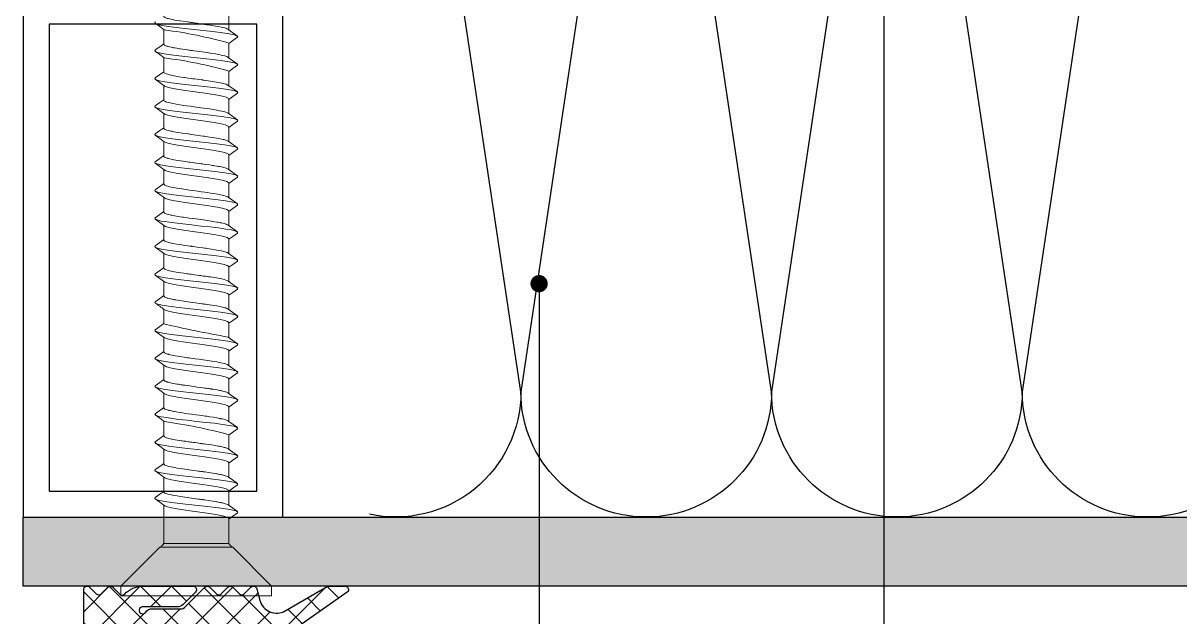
# Model space of a CAD drawing. Header units: millimetres. Extents: x 12 to 3612, y 18 to 315.
# Drawn here: x 3481.1 to 3547.9, y 101.5 to 135.8 of the extents above; entities that cross this region are included whole.
import ezdxf

# ---------------------------------------------------------------- set-up
doc = ezdxf.new("R2010")
doc.units = ezdxf.units.MM
doc.linetypes.add('SLD-Katı', pattern=[0])
doc.layers.add('ANTET', color=140, linetype='Continuous')
doc.styles.get("Standard").update_dxf_attribs({"font": 'arial.ttf'})
doc.dimstyles.new('ISO-25', dxfattribs={"dimtxt": 2.5, "dimasz": 2.5, "dimexe": 1.25, "dimexo": 0.625, "dimtad": 1, "dimtxsty": 'Standard', "dimcen": 2.5, "dimadec": 0, "dimazin": 0, "dimtfac": 1, "dimtmove": 0, "dimatfit": 3, "dimfxl": 1, "dimarcsym": 0})

# ---------------------------------------------------------------- blocks, each defined once
blk = doc.blocks.new('LEVHA2 - 4 mm')
blk.add_hatch(color=253).paths.add_polyline_path([(2692.224, 382.642), (2696.224, 382.642), (2696.224, 299.642), (2774.224, 299.642), (2774.224, 295.642), (2692.224, 295.642)])
blk.add_lwpolyline([(2692.224, 382.642), (2696.224, 382.642), (2696.224, 299.642), (2774.224, 299.642), (2774.224, 295.642), (2692.224, 295.642)], close=True)
blk = doc.blocks.new('F02009')
h = blk.add_hatch()
h.set_pattern_fill('ANSI37', color=35, scale=0.4, angle=270, style=0)
h.set_pattern_definition([(225, (-5080.0764, -10530.2714), (-0.89802561, 0.89802561), []), (135, (-5080.0764, -10530.2714), (0.89802561, 0.89802561), [])])
h.paths.add_polyline_path([(-2250.128, 2744.602, 0.668179), (-2250.47, 2744.743), (-2250.853, 2744.361, -0.414214), (-2251.136, 2744.361), (-2251.518, 2744.743, 0.414214), (-2251.801, 2744.743), (-2252.205, 2744.339, -0.427607), (-2252.495, 2744.346, 0.210768), (-2253.528, 2744.802), (-2256.446, 2744.802, 0.668179), (-2256.587, 2744.461), (-2255.875, 2743.748, 0.198912), (-2255.521, 2743.602), (-2253.528, 2743.602, -1.650385), (-2253.693, 2743.288, 0.245393), (-2254.103, 2743.502), (-2255.8, 2743.502, -0.198912), (-2255.941, 2743.561), (-2257.124, 2744.743, 0.414214), (-2257.407, 2744.743), (-2257.79, 2744.361, -0.414214), (-2258.073, 2744.361), (-2258.456, 2744.743, 0.414214), (-2258.739, 2744.743), (-2259.121, 2744.361, -0.414214), (-2259.404, 2744.361), (-2259.787, 2744.743, 0.57735), (-2260.122, 2744.654), (-2260.3, 2743.987, -0.493145), (-2261.766, 2743.38), (-2264.184, 2744.775, 0.131652), (-2264.284, 2744.802), (-2265.222, 2744.802, 0.700208), (-2265.35, 2744.449), (-2261.656, 2741.849, 0.176327), (-2261.527, 2741.802), (-2257.128, 2741.802, -0.414214), (-2256.928, 2741.602), (-2256.928, 2740.602, -0.414214), (-2257.128, 2740.402), (-2257.446, 2740.402, 0.668179), (-2257.587, 2740.061), (-2256.787, 2739.261, 0.198912), (-2256.646, 2739.202), (-2253.611, 2739.202, 0.198912), (-2253.47, 2739.261), (-2252.67, 2740.061, 0.668179), (-2252.811, 2740.402), (-2253.128, 2740.402, -0.414214), (-2253.328, 2740.602), (-2253.328, 2741.602, -0.414214), (-2253.128, 2741.802), (-2250.328, 2741.802, 0.414214), (-2250.128, 2742.002)])
h.paths.add_polyline_path([(-2255.928, 2741.802), (-2254.328, 2741.802, -0.414214), (-2254.128, 2741.602), (-2254.128, 2740.602, -0.414214), (-2254.328, 2740.402), (-2255.928, 2740.402, -0.414214), (-2256.128, 2740.602), (-2256.128, 2741.602, -0.414214)], flags=16)
at = {"color": 35}
for points in [[(-2250.128, 2744.602, 0.668179), (-2250.47, 2744.743), (-2250.853, 2744.361, -0.414214), (-2251.136, 2744.361), (-2251.518, 2744.743, 0.414214), (-2251.801, 2744.743), (-2252.205, 2744.339, -0.427607), (-2252.495, 2744.346, 0.210768), (-2253.528, 2744.802), (-2256.446, 2744.802, 0.668179), (-2256.587, 2744.461), (-2255.875, 2743.748, 0.198912), (-2255.521, 2743.602), (-2253.528, 2743.602, -1.650385), (-2253.693, 2743.288, 0.245393), (-2254.103, 2743.502), (-2255.8, 2743.502, -0.198912), (-2255.941, 2743.561), (-2257.124, 2744.743, 0.414214), (-2257.407, 2744.743), (-2257.79, 2744.361, -0.414214), (-2258.073, 2744.361), (-2258.456, 2744.743, 0.414214), (-2258.739, 2744.743), (-2259.121, 2744.361, -0.414214), (-2259.404, 2744.361), (-2259.787, 2744.743, 0.57735), (-2260.122, 2744.654), (-2260.3, 2743.987, -0.493145), (-2261.766, 2743.38), (-2264.184, 2744.775, 0.131652), (-2264.284, 2744.802), (-2265.222, 2744.802, 0.700208), (-2265.35, 2744.449), (-2261.656, 2741.849, 0.176327), (-2261.527, 2741.802), (-2257.128, 2741.802, -0.414214), (-2256.928, 2741.602), (-2256.928, 2740.602, -0.414214), (-2257.128, 2740.402), (-2257.446, 2740.402, 0.668179), (-2257.587, 2740.061), (-2256.787, 2739.261, 0.198912), (-2256.646, 2739.202), (-2253.611, 2739.202, 0.198912), (-2253.47, 2739.261), (-2252.67, 2740.061, 0.668179), (-2252.811, 2740.402), (-2253.128, 2740.402, -0.414214), (-2253.328, 2740.602), (-2253.328, 2741.602, -0.414214), (-2253.128, 2741.802), (-2250.328, 2741.802, 0.414214), (-2250.128, 2742.002)], [(-2255.928, 2741.802), (-2254.328, 2741.802, -0.414214), (-2254.128, 2741.602), (-2254.128, 2740.602, -0.414214), (-2254.328, 2740.402), (-2255.928, 2740.402, -0.414214), (-2256.128, 2740.602), (-2256.128, 2741.602, -0.414214)]]:
    blk.add_lwpolyline(points, format="xyb", close=True, dxfattribs=at)
blk = doc.blocks.new('PVC KUTU - 30x15')
at = {"color": 31}
for points in [[(2964.19, -61.703), (2949.19, -61.703), (2949.19, -31.703), (2964.19, -31.703)], [(2962.69, -60.203), (2950.69, -60.203), (2950.69, -33.203), (2962.69, -33.203)]]:
    blk.add_lwpolyline(points, close=True, dxfattribs=at)
blk = doc.blocks.new('V1 48 48')
at = {"color": 0, "linetype": 'SLD-Katı', "lineweight": 15}
for p, q in [((2672.043, 433.286), (2672.043, 432.438)), ((2668.287, 431.605), (2668.287, 432.453)), ((2672.043, 431.668), (2672.043, 430.82)), ((2668.287, 429.988), (2668.287, 430.836)), ((2672.043, 430.051), (2672.043, 429.203)), ((2668.287, 428.37), (2668.287, 429.218)), ((2672.043, 428.433), (2672.043, 427.585)), ((2668.287, 426.753), (2668.287, 427.601)), ((2672.043, 426.816), (2672.043, 425.968)), ((2668.287, 425.135), (2668.287, 425.983)), ((2672.043, 425.198), (2672.043, 424.35)), ((2668.287, 423.518), (2668.287, 424.366)), ((2672.043, 423.581), (2672.043, 422.733)), ((2668.287, 421.9), (2668.287, 422.748)), ((2672.043, 421.963), (2672.043, 421.115)), ((2668.287, 420.283), (2668.287, 421.131)), ((2672.043, 420.346), (2672.043, 419.498)), ((2668.287, 418.665), (2668.287, 419.513)), ((2672.043, 418.728), (2672.043, 417.88)), ((2668.287, 417.048), (2668.287, 417.895)), ((2672.043, 417.111), (2672.043, 416.263)), ((2668.287, 415.43), (2668.287, 416.279)), ((2672.043, 415.493), (2672.043, 414.645)), ((2668.287, 413.813), (2668.287, 414.661)), ((2672.043, 413.876), (2672.043, 413.028)), ((2668.287, 412.195), (2668.287, 413.043)), ((2672.043, 412.258), (2672.043, 411.41)), ((2668.287, 410.578), (2668.287, 411.426)), ((2672.043, 410.641), (2672.043, 409.793)), ((2668.287, 408.96), (2668.287, 409.808)), ((2672.043, 409.023), (2672.043, 408.175)), ((2668.287, 407.343), (2668.287, 408.191)), ((2672.043, 407.406), (2672.043, 406.558)), ((2668.287, 405.725), (2668.287, 406.573)), ((2672.043, 405.788), (2672.043, 404.94)), ((2668.287, 402.74), (2668.287, 404.956)), ((2672.043, 402.74), (2672.043, 404.147)), ((2668.063, 402.516), (2665.813, 400.266)), ((2672.268, 402.516), (2668.063, 402.516)), ((2672.043, 402.74), (2668.287, 402.74)), ((2672.268, 402.516), (2674.518, 400.266)), ((2665.813, 399.716), (2665.813, 400.266)), ((2674.518, 400.266), (2665.813, 400.266)), ((2674.518, 399.716), (2674.518, 400.266)), ((2674.518, 399.716), (2665.813, 399.716))]:
    blk.add_line(p, q, dxfattribs=at)
at = {"color": 0, "linetype": 'SLD-Katı', "lineweight": 15, "flags": 128}
for points in [[(2668.29, 433.223), (2668.294, 433.201), (2668.321, 433.174), (2668.447, 433.115), (2668.5, 433.098), (2668.559, 433.082), (2668.623, 433.066), (2668.714, 433.046), (2668.774, 433.034), (2668.798, 433.029), (2668.853, 433.018), (2668.931, 433.003), (2669.042, 432.983), (2669.191, 432.959), (2669.201, 432.957), (2669.207, 432.956), (2669.207, 432.956), (2669.207, 432.956), (2669.207, 432.956), (2669.207, 432.956), (2669.207, 432.956), (2669.207, 432.956), (2669.207, 432.956), (2669.207, 432.956), (2669.207, 432.956), (2669.21, 432.955), (2669.218, 432.954), (2669.238, 432.951), (2669.386, 432.928), (2669.653, 432.89), (2669.736, 432.878), (2669.791, 432.871), (2669.859, 432.861), (2669.939, 432.85), (2670.033, 432.837), (2670.219, 432.811), (2670.368, 432.79), (2670.504, 432.771), (2670.641, 432.752), (2670.778, 432.733), (2670.878, 432.719), (2671.057, 432.692), (2671.271, 432.656), (2671.465, 432.621), (2671.603, 432.594), (2671.706, 432.571), (2671.811, 432.544), (2671.876, 432.524), (2671.934, 432.502), (2671.988, 432.477), (2672.008, 432.464), (2672.014, 432.459)], [(2667.804, 432.888), (2667.766, 432.846), (2667.835, 432.788), (2668.023, 432.729), (2668.316, 432.672), (2668.704, 432.614), (2669.168, 432.555), (2669.676, 432.499), (2670.215, 432.44), (2670.75, 432.382), (2671.251, 432.325), (2671.704, 432.266), (2672.075, 432.208), (2672.35, 432.151), (2672.517, 432.092), (2672.564, 432.035), (2672.527, 432.006)], [(2668.32, 432.429), (2668.056, 432.621), (2667.792, 432.813)], [(2672.014, 432.459), (2672.278, 432.268), (2672.542, 432.076)], [(2667.792, 431.27), (2668.056, 431.461), (2668.287, 431.629)], [(2668.29, 431.605), (2668.294, 431.583), (2668.321, 431.556), (2668.447, 431.498), (2668.5, 431.481), (2668.559, 431.465), (2668.623, 431.449), (2668.714, 431.428), (2668.774, 431.416), (2668.798, 431.411), (2668.853, 431.4), (2668.931, 431.386), (2669.042, 431.366), (2669.191, 431.341), (2669.201, 431.339), (2669.207, 431.338), (2669.207, 431.338), (2669.207, 431.338), (2669.207, 431.338), (2669.207, 431.338), (2669.207, 431.338), (2669.207, 431.338), (2669.207, 431.338), (2669.207, 431.338), (2669.207, 431.338), (2669.21, 431.338), (2669.218, 431.337), (2669.238, 431.333), (2669.386, 431.311), (2669.653, 431.272), (2669.736, 431.261), (2669.791, 431.253), (2669.859, 431.244), (2669.939, 431.232), (2670.033, 431.219), (2670.219, 431.193), (2670.368, 431.173), (2670.504, 431.154), (2670.641, 431.135), (2670.778, 431.116), (2670.878, 431.101), (2671.057, 431.074), (2671.271, 431.039), (2671.465, 431.004), (2671.603, 430.976), (2671.706, 430.953), (2671.811, 430.926), (2671.876, 430.906), (2671.934, 430.885), (2671.988, 430.859), (2672.008, 430.846), (2672.014, 430.842)], [(2672.542, 432.006), (2672.278, 431.815), (2672.043, 431.644)], [(2667.804, 431.27), (2667.766, 431.228), (2667.835, 431.171), (2668.023, 431.112), (2668.316, 431.055), (2668.704, 430.997), (2669.168, 430.938), (2669.676, 430.881), (2670.215, 430.823), (2670.75, 430.764), (2671.251, 430.708), (2671.704, 430.649), (2672.075, 430.591), (2672.35, 430.534), (2672.517, 430.475), (2672.564, 430.418), (2672.527, 430.388)], [(2668.32, 430.812), (2668.056, 431.003), (2667.792, 431.195)], [(2672.014, 430.842), (2672.278, 430.65), (2672.542, 430.458)], [(2672.542, 430.389), (2672.278, 430.197), (2672.043, 430.027)], [(2667.802, 429.653), (2667.767, 429.607), (2667.845, 429.549), (2668.041, 429.49), (2668.341, 429.433), (2668.736, 429.375), (2669.204, 429.316), (2669.714, 429.26), (2670.255, 429.201), (2670.788, 429.143), (2671.286, 429.086), (2671.734, 429.027), (2672.099, 428.969), (2672.366, 428.912), (2672.524, 428.853), (2672.563, 428.796), (2672.527, 428.771)], [(2667.792, 429.652), (2668.045, 429.835), (2668.287, 430.012)], [(2668.289, 429.988), (2668.289, 429.978), (2668.305, 429.953), (2668.351, 429.921), (2668.437, 429.884), (2668.502, 429.863), (2668.565, 429.845), (2668.623, 429.831), (2668.896, 429.775), (2669.088, 429.741), (2669.295, 429.707), (2669.445, 429.684), (2669.503, 429.676), (2669.602, 429.662), (2669.693, 429.649), (2669.901, 429.62), (2669.968, 429.611), (2669.992, 429.608), (2669.997, 429.607), (2670, 429.606), (2670, 429.606), (2670, 429.606), (2670, 429.606), (2670, 429.606), (2670, 429.606), (2670, 429.606), (2670, 429.606), (2670, 429.606), (2670.003, 429.606), (2670.009, 429.605), (2670.056, 429.599), (2670.222, 429.576), (2670.355, 429.557), (2670.519, 429.534), (2670.551, 429.53), (2670.605, 429.522), (2670.72, 429.506), (2670.862, 429.486), (2670.995, 429.466), (2671.105, 429.449), (2671.224, 429.429), (2671.546, 429.37), (2671.637, 429.351), (2671.726, 429.331), (2671.8, 429.312), (2671.885, 429.286), (2671.958, 429.256), (2671.995, 429.237), (2672.012, 429.225)], [(2668.32, 429.194), (2668.089, 429.362), (2667.792, 429.577)], [(2668.33, 429.194), (2668.349, 429.176), (2668.503, 429.117), (2668.737, 429.06), (2669.047, 429.002), (2669.413, 428.943), (2669.812, 428.887), (2670.235, 428.828), (2670.653, 428.77), (2671.042, 428.713), (2671.393, 428.654), (2671.679, 428.596), (2671.888, 428.539), (2672.012, 428.48), (2672.036, 428.433)], [(2672.013, 429.225), (2672.277, 429.033), (2672.542, 428.841)], [(2667.792, 428.035), (2668.056, 428.226), (2668.287, 428.394)], [(2668.289, 428.37), (2668.287, 428.366), (2668.303, 428.337), (2668.341, 428.309), (2668.403, 428.279), (2668.472, 428.255), (2668.565, 428.228), (2668.659, 428.206), (2668.742, 428.188), (2668.826, 428.171), (2669.001, 428.138), (2669.217, 428.102), (2669.345, 428.082), (2669.452, 428.066), (2669.599, 428.045), (2669.829, 428.013), (2669.97, 427.993), (2670.042, 427.983), (2670.166, 427.966), (2670.325, 427.944), (2670.43, 427.929), (2670.6, 427.906), (2670.801, 427.877), (2671.176, 427.82), (2671.346, 427.791), (2671.513, 427.759), (2671.646, 427.732), (2671.748, 427.708), (2671.814, 427.69), (2671.881, 427.67), (2671.95, 427.643), (2671.993, 427.621), (2672.012, 427.608)], [(2672.542, 428.771), (2672.277, 428.579), (2672.043, 428.409)], [(2667.798, 428.035), (2667.769, 427.985), (2667.855, 427.927), (2668.06, 427.868), (2668.367, 427.812), (2668.768, 427.753), (2669.24, 427.694), (2669.753, 427.638), (2670.294, 427.579), (2670.826, 427.521), (2671.321, 427.464), (2671.764, 427.405), (2672.121, 427.348), (2672.382, 427.29), (2672.531, 427.231), (2672.561, 427.174), (2672.527, 427.153)], [(2668.32, 427.577), (2668.056, 427.768), (2667.792, 427.96)], [(2672.012, 427.608), (2672.277, 427.416), (2672.542, 427.224)], [(2668.331, 427.577), (2668.357, 427.554), (2668.517, 427.495), (2668.757, 427.439), (2669.072, 427.38), (2669.441, 427.321), (2669.843, 427.265), (2670.266, 427.206), (2670.682, 427.148), (2671.07, 427.091), (2671.416, 427.032), (2671.696, 426.975), (2671.9, 426.917), (2672.017, 426.858), (2672.035, 426.816)], [(2672.542, 427.153), (2672.277, 426.962), (2672.043, 426.792)], [(2667.795, 426.417), (2667.771, 426.364), (2667.866, 426.305), (2668.079, 426.246), (2668.393, 426.19), (2668.801, 426.131), (2669.277, 426.073), (2669.792, 426.016), (2670.334, 425.957), (2670.863, 425.899), (2671.355, 425.842), (2671.793, 425.783), (2672.143, 425.726), (2672.396, 425.668), (2672.538, 425.609), (2672.558, 425.553), (2672.528, 425.535)], [(2667.792, 426.417), (2668.057, 426.609), (2668.287, 426.777)], [(2668.32, 425.959), (2668.057, 426.151), (2667.792, 426.342)], [(2668.29, 426.753), (2668.293, 426.733), (2668.309, 426.714), (2668.319, 426.706), (2668.328, 426.699), (2668.353, 426.685), (2668.383, 426.67), (2668.461, 426.641), (2668.562, 426.611), (2668.623, 426.596), (2668.711, 426.577), (2668.755, 426.568), (2668.789, 426.561), (2668.868, 426.545), (2668.983, 426.524), (2669.137, 426.497), (2669.344, 426.464), (2669.523, 426.438), (2669.691, 426.414), (2669.896, 426.386), (2670.155, 426.35), (2670.404, 426.315), (2670.55, 426.295), (2670.615, 426.286), (2670.723, 426.271), (2670.949, 426.238), (2671.124, 426.211), (2671.242, 426.191), (2671.354, 426.172), (2671.442, 426.156), (2671.553, 426.134), (2671.717, 426.098), (2671.772, 426.085), (2671.815, 426.073), (2671.862, 426.059), (2671.909, 426.042), (2671.99, 426.005), (2672.009, 425.991)], [(2668.332, 425.959), (2668.366, 425.932), (2668.532, 425.873), (2668.778, 425.817), (2669.097, 425.758), (2669.47, 425.7), (2669.873, 425.643), (2670.297, 425.584), (2670.711, 425.526), (2671.097, 425.469), (2671.439, 425.41), (2671.714, 425.353), (2671.912, 425.295), (2672.022, 425.236), (2672.033, 425.198)], [(2672.012, 425.991), (2672.276, 425.799), (2672.541, 425.607)], [(2667.792, 424.8), (2668.057, 424.992), (2668.287, 425.159)], [(2668.288, 425.135), (2668.291, 425.119), (2668.305, 425.1), (2668.33, 425.081), (2668.379, 425.054), (2668.433, 425.033), (2668.48, 425.017), (2668.5, 425.011), (2668.516, 425.006), (2668.529, 425.003), (2668.639, 424.975), (2668.779, 424.945), (2669.087, 424.888), (2669.249, 424.862), (2669.414, 424.836), (2669.522, 424.821), (2669.647, 424.803), (2669.73, 424.792), (2669.819, 424.779), (2670.042, 424.748), (2670.307, 424.711), (2670.422, 424.695), (2670.521, 424.681), (2670.605, 424.67), (2670.711, 424.655), (2670.95, 424.62), (2671.087, 424.599), (2671.139, 424.591), (2671.229, 424.576), (2671.353, 424.554), (2671.449, 424.537), (2671.517, 424.524), (2671.61, 424.505), (2671.695, 424.486), (2671.898, 424.428), (2671.968, 424.399), (2672.009, 424.374)], [(2672.541, 425.536), (2672.276, 425.344), (2672.043, 425.174)], [(2667.794, 424.8), (2667.79, 424.798), (2667.774, 424.742), (2667.878, 424.683), (2668.099, 424.625), (2668.42, 424.568), (2668.833, 424.509), (2669.313, 424.451), (2669.831, 424.394), (2670.373, 424.335), (2670.9, 424.278), (2671.389, 424.22), (2671.822, 424.161), (2672.165, 424.105), (2672.411, 424.046), (2672.543, 423.987), (2672.555, 423.931), (2672.53, 423.917)], [(2668.32, 424.341), (2668.057, 424.533), (2667.792, 424.725)], [(2668.332, 424.341), (2668.375, 424.31), (2668.548, 424.252), (2668.799, 424.195), (2669.123, 424.136), (2669.498, 424.078), (2669.904, 424.021), (2670.328, 423.962), (2670.74, 423.905), (2671.123, 423.848), (2671.462, 423.788), (2671.731, 423.732), (2671.923, 423.674), (2672.027, 423.615), (2672.032, 423.581)], [(2672.011, 424.374), (2672.275, 424.182), (2672.54, 423.99)], [(2672.541, 423.918), (2672.276, 423.726), (2672.043, 423.557)], [(2667.798, 423.183), (2667.785, 423.177), (2667.777, 423.12), (2667.89, 423.062), (2668.119, 423.003), (2668.447, 422.946), (2668.867, 422.887), (2669.349, 422.83), (2669.87, 422.773), (2670.413, 422.713), (2670.937, 422.656), (2671.423, 422.599), (2671.85, 422.54), (2672.187, 422.483), (2672.424, 422.425), (2672.548, 422.366), (2672.551, 422.309), (2672.532, 422.3)], [(2667.792, 423.182), (2668.057, 423.374), (2668.287, 423.542)], [(2668.321, 422.724), (2668.057, 422.916), (2667.792, 423.107)], [(2668.288, 423.518), (2668.288, 423.509), (2668.302, 423.485), (2668.345, 423.454), (2668.429, 423.417), (2668.527, 423.386), (2668.587, 423.37), (2668.645, 423.356), (2668.723, 423.339), (2668.864, 423.311), (2669.039, 423.279), (2669.187, 423.254), (2669.323, 423.233), (2669.442, 423.215), (2669.59, 423.194), (2669.77, 423.168), (2669.984, 423.139), (2670.237, 423.103), (2670.476, 423.07), (2670.66, 423.044), (2670.809, 423.023), (2670.987, 422.997), (2671.189, 422.965), (2671.398, 422.929), (2671.557, 422.898), (2671.667, 422.875), (2671.757, 422.853), (2671.856, 422.825), (2671.92, 422.803), (2671.981, 422.775), (2672.009, 422.757)], [(2668.332, 422.724), (2668.385, 422.689), (2668.563, 422.63), (2668.82, 422.574), (2669.149, 422.515), (2669.527, 422.457), (2669.934, 422.4), (2670.359, 422.341), (2670.769, 422.283), (2671.15, 422.226), (2671.484, 422.167), (2671.747, 422.11), (2671.934, 422.052), (2672.03, 421.993), (2672.032, 421.963)], [(2672.01, 422.758), (2672.273, 422.566), (2672.538, 422.374)], [(2672.54, 422.3), (2672.275, 422.108), (2672.043, 421.939)], [(2667.792, 421.565), (2668.057, 421.757), (2668.287, 421.924)], [(2668.288, 421.9), (2668.287, 421.899), (2668.335, 421.842), (2668.372, 421.823), (2668.423, 421.801), (2668.488, 421.78), (2668.586, 421.753), (2668.697, 421.727), (2668.765, 421.713), (2668.837, 421.699), (2668.912, 421.684), (2669.016, 421.666), (2669.139, 421.644), (2669.241, 421.628), (2669.366, 421.609), (2669.437, 421.598), (2669.535, 421.584), (2669.65, 421.568), (2669.761, 421.552), (2669.946, 421.526), (2670.155, 421.497), (2670.571, 421.44), (2670.707, 421.421), (2670.833, 421.403), (2670.937, 421.387), (2671.127, 421.358), (2671.344, 421.321), (2671.419, 421.307), (2671.484, 421.295), (2671.539, 421.284), (2671.584, 421.275), (2671.627, 421.266), (2671.786, 421.228), (2671.864, 421.205), (2671.886, 421.198), (2671.92, 421.185), (2671.964, 421.166), (2672.002, 421.145), (2672.009, 421.14)], [(2667.801, 421.565), (2667.78, 421.555), (2667.782, 421.499), (2667.903, 421.44), (2668.14, 421.381), (2668.475, 421.325), (2668.9, 421.266), (2669.386, 421.208), (2669.909, 421.151), (2670.452, 421.092), (2670.973, 421.035), (2671.457, 420.977), (2671.878, 420.918), (2672.207, 420.861), (2672.437, 420.803), (2672.552, 420.744), (2672.547, 420.688), (2672.532, 420.681)], [(2668.321, 421.106), (2668.057, 421.298), (2667.792, 421.49)], [(2668.331, 421.106), (2668.395, 421.067), (2668.58, 421.008), (2668.842, 420.952), (2669.175, 420.893), (2669.555, 420.835), (2669.965, 420.778), (2670.39, 420.719), (2670.798, 420.662), (2671.176, 420.604), (2671.506, 420.545), (2671.764, 420.488), (2671.944, 420.43), (2672.034, 420.371), (2672.032, 420.346)], [(2672.009, 421.14), (2672.273, 420.948), (2672.538, 420.756)], [(2667.793, 419.948), (2668.057, 420.14), (2668.287, 420.307)], [(2668.289, 420.283), (2668.294, 420.262), (2668.309, 420.244), (2668.323, 420.233), (2668.35, 420.216), (2668.395, 420.195), (2668.448, 420.175), (2668.659, 420.118), (2668.732, 420.102), (2668.819, 420.085), (2668.929, 420.064), (2669.141, 420.027), (2669.335, 419.996), (2669.412, 419.984), (2669.511, 419.97), (2669.675, 419.946), (2669.801, 419.929), (2669.886, 419.917), (2669.913, 419.914), (2669.929, 419.911), (2669.933, 419.911), (2669.934, 419.911), (2669.934, 419.911), (2669.934, 419.911), (2669.934, 419.911), (2669.934, 419.911), (2669.934, 419.911), (2669.934, 419.911), (2669.934, 419.911), (2669.934, 419.911), (2669.934, 419.911), (2669.936, 419.91), (2669.939, 419.91), (2669.992, 419.902), (2670.097, 419.888), (2670.308, 419.858), (2670.539, 419.826), (2670.636, 419.813), (2670.719, 419.801), (2670.817, 419.787), (2670.909, 419.774), (2671.05, 419.753), (2671.255, 419.719), (2671.458, 419.682), (2671.602, 419.654), (2671.709, 419.63), (2671.814, 419.603), (2671.864, 419.588), (2671.909, 419.572), (2671.961, 419.551), (2671.995, 419.532), (2672.009, 419.522)], [(2672.538, 420.681), (2672.274, 420.489), (2672.043, 420.322)], [(2667.804, 419.948), (2667.776, 419.933), (2667.786, 419.877), (2667.917, 419.818), (2668.161, 419.76), (2668.503, 419.703), (2668.934, 419.644), (2669.423, 419.586), (2669.949, 419.529), (2670.491, 419.47), (2671.01, 419.413), (2671.49, 419.355), (2671.905, 419.296), (2672.228, 419.24), (2672.45, 419.181), (2672.556, 419.122), (2672.542, 419.066), (2672.535, 419.063)], [(2668.321, 419.488), (2668.057, 419.68), (2667.792, 419.872)], [(2668.33, 419.488), (2668.405, 419.445), (2668.596, 419.387), (2668.864, 419.33), (2669.201, 419.271), (2669.584, 419.214), (2669.996, 419.156), (2670.42, 419.097), (2670.826, 419.04), (2671.202, 418.982), (2671.527, 418.923), (2671.78, 418.867), (2671.954, 418.808), (2672.037, 418.749), (2672.032, 418.728)], [(2672.009, 419.523), (2672.273, 419.331), (2672.538, 419.139)], [(2672.538, 419.063), (2672.273, 418.871), (2672.043, 418.704)], [(2667.803, 418.329), (2667.773, 418.312), (2667.792, 418.255), (2667.931, 418.196), (2668.182, 418.138), (2668.532, 418.081), (2668.968, 418.022), (2669.46, 417.965), (2669.988, 417.907), (2670.53, 417.848), (2671.046, 417.792), (2671.523, 417.733), (2671.932, 417.674), (2672.247, 417.618), (2672.462, 417.559), (2672.559, 417.501), (2672.536, 417.446)], [(2668.321, 417.871), (2668.057, 418.063), (2667.793, 418.254)], [(2668.296, 418.665), (2668.312, 418.624), (2668.328, 418.612), (2668.354, 418.597), (2668.399, 418.576), (2668.447, 418.558), (2668.484, 418.546), (2668.551, 418.527), (2668.627, 418.508), (2668.903, 418.451), (2669.01, 418.432), (2669.128, 418.411), (2669.268, 418.389), (2669.453, 418.361), (2669.63, 418.335), (2669.712, 418.324), (2669.794, 418.312), (2669.876, 418.301), (2669.957, 418.29), (2670.046, 418.277), (2670.21, 418.255), (2670.341, 418.236), (2670.438, 418.223), (2670.5, 418.214), (2670.592, 418.201), (2670.727, 418.183), (2670.881, 418.161), (2670.987, 418.145), (2671.11, 418.125), (2671.228, 418.106), (2671.545, 418.048), (2671.636, 418.029), (2671.719, 418.01), (2671.778, 417.995), (2671.874, 417.967), (2671.965, 417.931), (2672.007, 417.905)], [(2668.328, 417.871), (2668.416, 417.823), (2668.613, 417.765), (2668.886, 417.708), (2669.228, 417.649), (2669.613, 417.592), (2670.027, 417.534), (2670.451, 417.475), (2670.855, 417.419), (2671.228, 417.36), (2671.548, 417.301), (2671.795, 417.245), (2671.963, 417.186), (2672.039, 417.128), (2672.033, 417.111)], [(2672.009, 417.905), (2672.273, 417.713), (2672.538, 417.521)], [(2667.792, 416.712), (2668.055, 416.903), (2668.287, 417.072)], [(2668.289, 417.048), (2668.288, 417.04), (2668.307, 417.011), (2668.323, 416.998), (2668.35, 416.981), (2668.402, 416.957), (2668.452, 416.939), (2668.489, 416.927), (2668.501, 416.923), (2668.508, 416.921), (2668.509, 416.921), (2668.51, 416.921), (2668.51, 416.921), (2668.51, 416.921), (2668.51, 416.921), (2668.51, 416.921), (2668.51, 416.921), (2668.51, 416.921), (2668.51, 416.921), (2668.51, 416.921), (2668.51, 416.92), (2668.513, 416.92), (2668.539, 416.913), (2668.593, 416.899), (2668.673, 416.88), (2668.762, 416.861), (2668.818, 416.85), (2668.855, 416.843), (2668.91, 416.832), (2668.985, 416.819), (2669.081, 416.802), (2669.191, 416.783), (2669.566, 416.727), (2669.687, 416.71), (2669.807, 416.693), (2669.951, 416.673), (2670.119, 416.65), (2670.332, 416.62), (2670.487, 416.599), (2670.565, 416.588), (2670.61, 416.581), (2670.611, 416.581), (2670.612, 416.581), (2670.612, 416.581), (2670.612, 416.581), (2670.612, 416.581), (2670.612, 416.581), (2670.612, 416.581), (2670.612, 416.581), (2670.612, 416.581), (2670.618, 416.58), (2670.631, 416.579), (2670.656, 416.575), (2670.706, 416.568), (2670.805, 416.554), (2671.179, 416.497), (2671.35, 416.467), (2671.518, 416.436), (2671.612, 416.417), (2671.685, 416.401), (2671.762, 416.382), (2671.812, 416.369), (2671.868, 416.352), (2671.929, 416.329), (2672.003, 416.292), (2672.008, 416.287)], [(2672.538, 417.446), (2672.273, 417.254), (2672.043, 417.087)], [(2667.806, 416.712), (2667.77, 416.69), (2667.798, 416.633), (2667.946, 416.574), (2668.205, 416.517), (2668.561, 416.459), (2669.003, 416.4), (2669.497, 416.343), (2670.028, 416.285), (2670.569, 416.226), (2671.083, 416.17), (2671.556, 416.111), (2671.958, 416.053), (2672.267, 415.996), (2672.473, 415.937), (2672.561, 415.879), (2672.533, 415.828)], [(2668.318, 416.257), (2668.428, 416.201), (2668.63, 416.144), (2668.909, 416.086), (2669.255, 416.027), (2669.642, 415.97), (2670.058, 415.912), (2670.481, 415.853), (2670.883, 415.797), (2671.254, 415.738), (2671.569, 415.68), (2671.81, 415.623), (2671.972, 415.564), (2672.041, 415.506), (2672.035, 415.493)], [(2672.01, 416.287), (2672.273, 416.096), (2672.538, 415.904)], [(2672.538, 415.828), (2672.273, 415.636), (2672.043, 415.469)], [(2667.806, 415.094), (2667.768, 415.068), (2667.805, 415.012), (2667.961, 414.952), (2668.227, 414.895), (2668.59, 414.838), (2669.037, 414.778), (2669.535, 414.722), (2670.068, 414.664), (2670.608, 414.605), (2671.119, 414.548), (2671.588, 414.49), (2671.984, 414.431), (2672.285, 414.375), (2672.483, 414.315), (2672.563, 414.258), (2672.529, 414.21)], [(2667.79, 415.094), (2668.054, 415.285), (2668.287, 415.454)], [(2668.319, 414.638), (2668.062, 414.824), (2667.793, 415.019)], [(2668.319, 414.638), (2668.44, 414.579), (2668.648, 414.522), (2668.933, 414.465), (2669.282, 414.406), (2669.672, 414.349), (2670.089, 414.291), (2670.512, 414.232), (2670.912, 414.175), (2671.279, 414.117), (2671.589, 414.058), (2671.825, 414.002), (2671.98, 413.943), (2672.042, 413.885), (2672.037, 413.876)], [(2672.01, 414.67), (2672.274, 414.478), (2672.538, 414.286)], [(2667.789, 413.475), (2668.053, 413.667), (2668.287, 413.836)], [(2668.29, 413.813), (2668.292, 413.796), (2668.303, 413.78), (2668.326, 413.761), (2668.367, 413.738), (2668.403, 413.722), (2668.439, 413.708), (2668.471, 413.697), (2668.51, 413.686), (2668.532, 413.679), (2668.532, 413.679), (2668.532, 413.679), (2668.532, 413.679), (2668.532, 413.679), (2668.533, 413.679), (2668.533, 413.679), (2668.533, 413.679), (2668.533, 413.679), (2668.534, 413.679), (2668.536, 413.678), (2668.539, 413.677), (2668.545, 413.676), (2668.559, 413.672), (2668.586, 413.665), (2668.645, 413.651), (2668.776, 413.623), (2668.847, 413.609), (2668.951, 413.59), (2669.092, 413.565), (2669.22, 413.544), (2669.326, 413.527), (2669.461, 413.507), (2669.558, 413.493), (2669.658, 413.479), (2669.759, 413.465), (2669.861, 413.451), (2669.959, 413.437), (2670.111, 413.416), (2670.312, 413.388), (2670.476, 413.365), (2670.57, 413.352), (2670.693, 413.335), (2670.825, 413.316), (2670.944, 413.299), (2671.057, 413.281), (2671.19, 413.26), (2671.358, 413.231), (2671.485, 413.207), (2671.582, 413.188), (2671.698, 413.163), (2671.809, 413.135), (2671.9, 413.105), (2671.949, 413.086), (2671.988, 413.066), (2672.01, 413.052)], [(2672.538, 414.211), (2672.273, 414.019), (2672.043, 413.852)], [(2667.805, 413.476), (2667.767, 413.447), (2667.812, 413.39), (2667.977, 413.331), (2668.25, 413.273), (2668.62, 413.216), (2669.072, 413.157), (2669.572, 413.1), (2670.107, 413.042), (2670.647, 412.983), (2671.155, 412.927), (2671.619, 412.868), (2672.009, 412.809), (2672.304, 412.753), (2672.493, 412.694), (2672.564, 412.636), (2672.527, 412.593)], [(2668.318, 413.021), (2668.055, 413.212), (2667.792, 413.403)], [(2668.321, 413.021), (2668.323, 413.017), (2668.452, 412.958), (2668.666, 412.901), (2668.956, 412.843), (2669.31, 412.784), (2669.701, 412.727), (2670.12, 412.669), (2670.542, 412.61), (2670.94, 412.554), (2671.304, 412.495), (2671.609, 412.436), (2671.839, 412.38), (2671.988, 412.321), (2672.043, 412.263), (2672.04, 412.258)], [(2672.01, 413.052), (2672.274, 412.86), (2672.538, 412.669)], [(2672.538, 412.593), (2672.273, 412.401), (2672.043, 412.234)], [(2667.804, 411.858), (2667.766, 411.825), (2667.82, 411.768), (2667.994, 411.709), (2668.274, 411.652), (2668.651, 411.594), (2669.107, 411.535), (2669.61, 411.478), (2670.147, 411.42), (2670.685, 411.361), (2671.19, 411.305), (2671.651, 411.246), (2672.034, 411.188), (2672.321, 411.131), (2672.503, 411.072), (2672.565, 411.014), (2672.525, 410.975)], [(2667.789, 411.857), (2668.053, 412.049), (2668.287, 412.219)], [(2668.317, 411.404), (2668.054, 411.595), (2667.79, 411.786)], [(2668.29, 412.195), (2668.288, 412.186), (2668.294, 412.174), (2668.305, 412.161), (2668.323, 412.145), (2668.351, 412.128), (2668.386, 412.111), (2668.421, 412.097), (2668.452, 412.086), (2668.488, 412.075), (2668.499, 412.071), (2668.504, 412.07), (2668.504, 412.07), (2668.504, 412.07), (2668.504, 412.07), (2668.504, 412.07), (2668.504, 412.07), (2668.504, 412.07), (2668.504, 412.07), (2668.505, 412.07), (2668.506, 412.069), (2668.507, 412.069), (2668.51, 412.068), (2668.516, 412.066), (2668.529, 412.063), (2668.555, 412.056), (2668.612, 412.042), (2668.739, 412.013), (2669.044, 411.956), (2669.135, 411.94), (2669.216, 411.927), (2669.285, 411.916), (2669.362, 411.904), (2669.407, 411.897), (2669.407, 411.897), (2669.407, 411.897), (2669.407, 411.897), (2669.407, 411.897), (2669.407, 411.897), (2669.407, 411.897), (2669.408, 411.897), (2669.408, 411.897), (2669.41, 411.897), (2669.413, 411.896), (2669.419, 411.896), (2669.431, 411.894), (2669.455, 411.89), (2669.503, 411.884), (2669.601, 411.87), (2669.803, 411.841), (2669.899, 411.828), (2670.039, 411.808), (2670.222, 411.783), (2670.386, 411.76), (2670.524, 411.741), (2670.637, 411.725), (2670.728, 411.712), (2670.806, 411.701), (2670.872, 411.692), (2670.926, 411.684), (2670.998, 411.673), (2671.017, 411.67), (2671.022, 411.669), (2671.025, 411.669), (2671.026, 411.669), (2671.028, 411.668), (2671.034, 411.668), (2671.053, 411.664), (2671.124, 411.653), (2671.233, 411.635), (2671.376, 411.61), (2671.448, 411.597), (2671.513, 411.584), (2671.57, 411.573), (2671.62, 411.562), (2671.663, 411.553), (2671.755, 411.531), (2671.825, 411.512), (2671.876, 411.496), (2671.929, 411.477), (2671.973, 411.457), (2672.006, 411.438), (2672.01, 411.434)], [(2668.323, 411.404), (2668.329, 411.395), (2668.465, 411.336), (2668.685, 411.279), (2668.98, 411.221), (2669.337, 411.162), (2669.731, 411.106), (2670.151, 411.047), (2670.572, 410.988), (2670.968, 410.932), (2671.328, 410.873), (2671.628, 410.815), (2671.853, 410.758), (2671.995, 410.699), (2672.043, 410.641), (2672.043, 410.641)], [(2672.011, 411.434), (2672.274, 411.243), (2672.539, 411.051)], [(2672.538, 410.975), (2672.273, 410.784), (2672.043, 410.617)], [(2667.803, 410.24), (2667.766, 410.204), (2667.829, 410.146), (2668.011, 410.087), (2668.298, 410.03), (2668.682, 409.972), (2669.143, 409.913), (2669.648, 409.857), (2670.187, 409.798), (2670.723, 409.74), (2671.226, 409.683), (2671.682, 409.624), (2672.058, 409.566), (2672.338, 409.509), (2672.511, 409.45), (2672.564, 409.393), (2672.523, 409.358)], [(2667.788, 410.239), (2668.053, 410.431), (2668.287, 410.601)], [(2668.289, 410.578), (2668.289, 410.566), (2668.298, 410.55), (2668.307, 410.54), (2668.312, 410.536), (2668.322, 410.529), (2668.354, 410.509), (2668.421, 410.48), (2668.486, 410.458), (2668.535, 410.443), (2668.584, 410.431), (2668.651, 410.415), (2668.731, 410.397), (2668.799, 410.384), (2668.852, 410.373), (2668.916, 410.361), (2668.997, 410.346), (2669.169, 410.317), (2669.369, 410.286), (2669.548, 410.259), (2669.701, 410.238), (2669.897, 410.211), (2670.138, 410.177), (2670.33, 410.15), (2670.493, 410.128), (2670.588, 410.114), (2670.681, 410.102), (2670.78, 410.088), (2670.877, 410.074), (2670.958, 410.062), (2671.132, 410.035), (2671.345, 409.998), (2671.435, 409.982), (2671.506, 409.968), (2671.562, 409.957), (2671.59, 409.951), (2671.662, 409.936), (2671.753, 409.914), (2671.81, 409.899), (2671.852, 409.887), (2671.908, 409.867), (2671.956, 409.848), (2671.993, 409.828), (2672.008, 409.819), (2672.011, 409.816)], [(2668.317, 409.787), (2668.053, 409.978), (2667.789, 410.169)], [(2672.011, 409.816), (2672.275, 409.625), (2672.539, 409.433)], [(2667.788, 408.622), (2668.053, 408.814), (2668.287, 408.984)], [(2668.292, 408.96), (2668.324, 408.91), (2668.452, 408.851), (2668.664, 408.794), (2668.951, 408.737), (2669.3, 408.679), (2669.301, 408.679), (2669.301, 408.678), (2669.301, 408.678), (2669.302, 408.678), (2669.302, 408.678), (2669.305, 408.678), (2669.309, 408.677), (2669.32, 408.676), (2669.349, 408.671), (2669.433, 408.659), (2669.543, 408.643), (2669.688, 408.622), (2669.753, 408.613), (2669.827, 408.603), (2669.91, 408.591), (2670.002, 408.579), (2670.103, 408.565), (2670.218, 408.548), (2670.315, 408.535), (2670.394, 408.524), (2670.479, 408.512), (2670.522, 408.506), (2670.522, 408.506), (2670.522, 408.506), (2670.522, 408.506), (2670.523, 408.506), (2670.523, 408.506), (2670.523, 408.506), (2670.523, 408.506), (2670.524, 408.506), (2670.526, 408.506), (2670.529, 408.505), (2670.535, 408.504), (2670.548, 408.503), (2670.574, 408.499), (2670.625, 408.492), (2670.725, 408.478), (2670.921, 408.45), (2671.282, 408.392), (2671.403, 408.37), (2671.492, 408.353), (2671.553, 408.341), (2671.59, 408.334), (2671.655, 408.32), (2671.716, 408.306), (2671.773, 408.292), (2671.824, 408.278), (2671.85, 408.27), (2671.888, 408.257), (2671.933, 408.24), (2671.978, 408.219), (2672.007, 408.202), (2672.011, 408.199)], [(2672.538, 409.358), (2672.273, 409.167), (2672.043, 408.999)], [(2667.801, 408.622), (2667.767, 408.582), (2667.838, 408.524), (2668.028, 408.465), (2668.323, 408.409), (2668.713, 408.35), (2669.179, 408.292), (2669.687, 408.235), (2670.226, 408.176), (2670.761, 408.118), (2671.261, 408.061), (2671.712, 408.002), (2672.082, 407.945), (2672.355, 407.887), (2672.519, 407.828), (2672.564, 407.771), (2672.523, 407.741)], [(2668.317, 408.169), (2668.053, 408.361), (2667.788, 408.553)], [(2668.326, 408.169), (2668.344, 408.151), (2668.493, 408.092), (2668.723, 408.036), (2669.029, 407.977), (2669.393, 407.919), (2669.791, 407.862), (2670.213, 407.803), (2670.632, 407.745), (2671.023, 407.688), (2671.376, 407.629), (2671.666, 407.572), (2671.879, 407.515), (2672.008, 407.455), (2672.038, 407.406)], [(2672.011, 408.199), (2672.274, 408.007), (2672.539, 407.816)], [(2672.538, 407.741), (2672.274, 407.549), (2672.043, 407.382)], [(2667.799, 407.005), (2667.768, 406.961), (2667.848, 406.903), (2668.047, 406.844), (2668.348, 406.787), (2668.745, 406.728), (2669.215, 406.67), (2669.725, 406.613), (2670.266, 406.554), (2670.799, 406.496), (2671.296, 406.44), (2671.742, 406.38), (2672.105, 406.323), (2672.371, 406.266), (2672.527, 406.206), (2672.562, 406.15), (2672.523, 406.123)], [(2667.788, 407.004), (2668.053, 407.196), (2668.287, 407.366)], [(2668.316, 406.552), (2668.052, 406.744), (2667.788, 406.936)], [(2668.287, 407.343), (2668.288, 407.334), (2668.292, 407.324), (2668.297, 407.317), (2668.307, 407.306), (2668.311, 407.302), (2668.313, 407.301), (2668.313, 407.301), (2668.313, 407.301), (2668.313, 407.301), (2668.313, 407.301), (2668.313, 407.3), (2668.313, 407.3), (2668.313, 407.3), (2668.313, 407.3), (2668.313, 407.3), (2668.314, 407.3), (2668.315, 407.299), (2668.317, 407.297), (2668.322, 407.293), (2668.333, 407.286), (2668.359, 407.271), (2668.429, 407.242), (2668.529, 407.21), (2668.63, 407.185), (2668.723, 407.164), (2668.816, 407.145), (2668.906, 407.128), (2669.07, 407.099), (2669.243, 407.07), (2669.632, 407.013), (2669.748, 406.996), (2669.885, 406.977), (2670.043, 406.955), (2670.169, 406.938), (2670.273, 406.923), (2670.354, 406.912), (2670.434, 406.901), (2670.455, 406.898), (2670.461, 406.897), (2670.463, 406.897), (2670.464, 406.897), (2670.464, 406.897), (2670.464, 406.897), (2670.464, 406.897), (2670.464, 406.897), (2670.464, 406.897), (2670.465, 406.897), (2670.465, 406.897), (2670.466, 406.896), (2670.467, 406.896), (2670.471, 406.896), (2670.477, 406.895), (2670.49, 406.893), (2670.516, 406.89), (2670.567, 406.883), (2670.668, 406.869), (2670.866, 406.84), (2671.234, 406.783), (2671.326, 406.767), (2671.4, 406.753), (2671.459, 406.742), (2671.519, 406.731), (2671.551, 406.724), (2671.551, 406.724), (2671.551, 406.724), (2671.551, 406.724), (2671.551, 406.724), (2671.551, 406.724), (2671.551, 406.724), (2671.551, 406.724), (2671.552, 406.724), (2671.553, 406.724), (2671.555, 406.723), (2671.56, 406.723), (2671.568, 406.721), (2671.585, 406.717), (2671.619, 406.71), (2671.682, 406.696), (2671.795, 406.668), (2671.844, 406.654), (2671.902, 406.635), (2671.962, 406.61), (2672, 406.589), (2672.01, 406.581)], [(2668.327, 406.552), (2668.351, 406.53), (2668.507, 406.471), (2668.743, 406.414), (2669.054, 406.356), (2669.421, 406.297), (2669.821, 406.24), (2670.244, 406.182), (2670.661, 406.123), (2671.05, 406.067), (2671.4, 406.007), (2671.684, 405.95), (2671.892, 405.893), (2672.014, 405.834), (2672.036, 405.788)], [(2672.011, 406.582), (2672.249, 406.409), (2672.539, 406.198)], [(2667.788, 405.387), (2668.053, 405.579), (2668.287, 405.749)], [(2668.287, 405.725), (2668.288, 405.716), (2668.292, 405.707), (2668.297, 405.699), (2668.307, 405.688), (2668.311, 405.685), (2668.313, 405.683), (2668.313, 405.683), (2668.313, 405.683), (2668.313, 405.683), (2668.313, 405.683), (2668.313, 405.683), (2668.313, 405.683), (2668.313, 405.683), (2668.313, 405.683), (2668.313, 405.683), (2668.314, 405.682), (2668.315, 405.681), (2668.317, 405.679), (2668.322, 405.676), (2668.333, 405.668), (2668.359, 405.654), (2668.429, 405.624), (2668.529, 405.593), (2668.63, 405.567), (2668.723, 405.547), (2668.816, 405.528), (2668.906, 405.51), (2669.07, 405.481), (2669.243, 405.453), (2669.632, 405.395), (2669.748, 405.379), (2669.885, 405.36), (2670.043, 405.338), (2670.169, 405.32), (2670.273, 405.306), (2670.354, 405.295), (2670.434, 405.283), (2670.455, 405.28), (2670.461, 405.28), (2670.463, 405.279), (2670.464, 405.279), (2670.464, 405.279), (2670.464, 405.279), (2670.464, 405.279), (2670.464, 405.279), (2670.464, 405.279), (2670.465, 405.279), (2670.465, 405.279), (2670.466, 405.279), (2670.467, 405.279), (2670.471, 405.278), (2670.477, 405.277), (2670.49, 405.276), (2670.516, 405.272), (2670.567, 405.265), (2670.668, 405.251), (2670.866, 405.223), (2671.234, 405.165), (2671.326, 405.149), (2671.4, 405.136), (2671.459, 405.125), (2671.519, 405.113), (2671.551, 405.107), (2671.551, 405.107), (2671.551, 405.107), (2671.551, 405.107), (2671.551, 405.107), (2671.551, 405.107), (2671.551, 405.107), (2671.551, 405.107), (2671.552, 405.107), (2671.553, 405.106), (2671.555, 405.106), (2671.56, 405.105), (2671.568, 405.103), (2671.585, 405.1), (2671.619, 405.093), (2671.682, 405.079), (2671.795, 405.051), (2671.844, 405.037), (2671.902, 405.017), (2671.962, 404.992), (2672, 404.971), (2672.01, 404.964)], [(2672.539, 406.124), (2672.274, 405.932), (2672.043, 405.764)], [(2667.799, 405.387), (2667.768, 405.343), (2667.848, 405.285), (2668.047, 405.226), (2668.348, 405.17), (2668.745, 405.111), (2669.215, 405.052), (2669.725, 404.996), (2670.266, 404.937), (2670.799, 404.879), (2671.296, 404.822), (2671.742, 404.763), (2672.105, 404.706), (2672.371, 404.648), (2672.527, 404.589), (2672.562, 404.532), (2672.523, 404.506)], [(2668.316, 404.934), (2668.052, 405.126), (2667.788, 405.318)], [(2668.327, 404.934), (2668.351, 404.912), (2668.507, 404.853), (2668.743, 404.797), (2669.054, 404.738), (2669.421, 404.679), (2669.821, 404.623), (2670.244, 404.564), (2670.661, 404.506), (2671.05, 404.449), (2671.4, 404.39), (2671.684, 404.333), (2671.892, 404.275), (2672.014, 404.216), (2672.036, 404.171)], [(2672.011, 404.964), (2672.249, 404.791), (2672.539, 404.581)], [(2672.539, 404.506), (2672.274, 404.315), (2672.043, 404.147)]]:
    blk.add_lwpolyline(points, dxfattribs=at)
at = {"color": 0, "linetype": 'SLD-Katı', "lineweight": 15}
for centre, radius, start, end in [((2665.177, 407.637), 24.992, 74.064, 82.75617), ((2665.177, 406.019), 24.992, 74.064, 82.75617), ((2663.996, 424.096), 6.904, 303.37273, 308.43697), ((2661.402, 407.278), 11.333, 52.37885, 55.67486), ((2687.13, 498.103), 84.793, 257.16145, 259.72844), ((2664.433, 381.409), 28.643, 74.59575, 82.18963), ((2667.851, 402.952), 0.485, 295.8971, 334.1029), ((2672.48, 402.952), 0.485, 205.8971, 244.1029)]:
    blk.add_arc(centre, radius, start, end, dxfattribs=at)
blk = doc.blocks.new('T.Y.G1')
at = {"layer": 'ANTET', "color": 0}
for p, q in [((2687.519, 361.483), (2694.758, 312.962)), ((2694.758, 312.962), (2701.998, 361.483)), ((2701.998, 361.483), (2709.237, 312.962)), ((2709.237, 312.962), (2716.477, 361.483)), ((2716.477, 361.483), (2723.716, 312.962)), ((2723.716, 312.962), (2730.955, 361.483))]:
    blk.add_line(p, q, dxfattribs=at)
for centre, end in [((2687.519, 312.962), 0), ((2701.998, 312.962), 0), ((2716.477, 312.962), 0), ((2730.955, 312.962), 282.03686)]:
    blk.add_arc(centre, 7.239, 180, end, dxfattribs=at)

msp = doc.modelspace()

# ---------------------------------------------------------------- block references
at = {"rotation": 90.00000000000001}
msp.add_blockref('LEVHA2 - 4 mm', (3863.751, -2588.971), dxfattribs=at)
at = {"xscale": -1}
for name, p in [('T.Y.G1', (6233.574, -198.469)), ('PVC KUTU - 30x15', (6445.299, 168.956)), ('F02009', (1234.481, -2641.549))]:
    msp.add_blockref(name, p, dxfattribs=at)
msp.add_blockref('V1 48 48', (820.944, -297.013))

# ---------------------------------------------------------------- leaders
at = {"color": 0, "ltscale": 0.5}
for points in [[(3530.813, 175.137), (3530.813, 70.935)], [(3510.911, 120.744), (3510.911, 70.935)]]:
    msp.add_leader(points, dimstyle='ISO-25', override={"dimscale": 2, "dimasz": 0.5, "dimclre": 140, "dimldrblk": 'Dot'}, dxfattribs=at)

doc.saveas('drawing.dxf')
